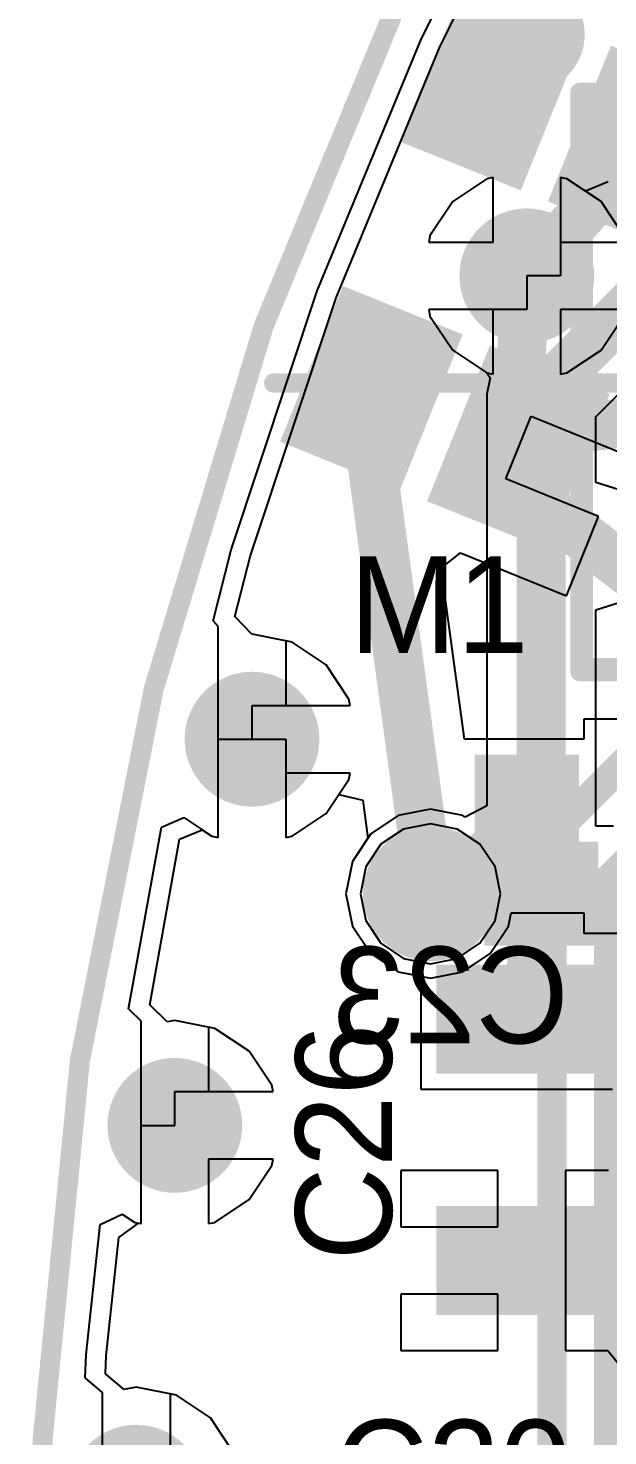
# Model space of a CAD drawing. Header units: millimetres. Extents: x 6 to 417, y 41 to 311.
# Drawn here: x 79.94 to 82.95, y 100.99 to 108.28 of the extents above; entities that cross this region are included whole.
import ezdxf

# ---------------------------------------------------------------- set-up
doc = ezdxf.new("R2010")
doc.units = ezdxf.units.MM
for name, color, linetype in [('BottomLayer', 5, 'Continuous'), ('BottomOverlay', 54, 'Continuous'), ('BottomPaste', 16, 'Continuous'), ('BottomSolder', 6, 'Continuous'), ('DrillDrawing', 1, 'Continuous'), ('KeepOutLayer', 6, 'Continuous'), ('Mechanical13', 56, 'Continuous'), ('Mechanical4', 56, 'Continuous'), ('MidLayer1', 16, 'Continuous'), ('MidLayer2', 76, 'Continuous'), ('MultiLayer', 9, 'Continuous'), ('TopLayer', 1, 'Continuous'), ('TopOverlay', 2, 'Continuous'), ('TopPaste', 8, 'Continuous'), ('TopSolder', 216, 'Continuous')]:
    doc.layers.add(name, color=color, linetype=linetype)

msp = doc.modelspace()

# ---------------------------------------------------------------- linework, layer by layer
at = {"layer": 'BottomLayer'}
for p, q in [((82.4156, 105.9487), (82.5467, 106.2732)), ((82.5467, 106.2732), (83.0279, 106.0788)), ((82.8968, 105.7543), (82.4156, 105.9487)), ((82.7304, 105.3426), (82.8968, 105.7543)), ((82.0807, 105.4866), (82.1809, 105.5646)), ((82.1809, 105.5646), (82.7304, 105.3426)), ((82.2012, 104.6), (82.0807, 105.4866)), ((83.1, 104.704), (82.821, 104.704)), ((82.821, 104.704), (82.821, 104.6)), ((80.925, 104.091), (80.925, 104.6)), ((80.925, 104.6), (81.275, 104.6)), ((81.275, 104.6), (81.275, 104.091)), ((82.821, 104.6), (82.2012, 104.6)), ((81.4846, 104.2154), (81.5503, 104.3138)), ((81.5503, 104.3138), (81.674, 104.2852)), ((81.674, 104.2852), (81.7008, 104.0878)), ((80.6301, 104.1447), (80.747, 104.1944)), ((80.747, 104.1944), (80.8919, 104.0975)), ((81.3081, 104.0975), (81.4846, 104.2154)), ((80.4602, 103.2032), (80.6301, 104.1447)), ((80.8919, 104.0975), (80.925, 104.091)), ((81.275, 104.091), (81.3081, 104.0975)), ((81.7008, 104.0878), (81.6205, 103.9675)), ((81.6205, 103.9675), (81.5872, 103.8)), ((81.5872, 103.8), (81.6205, 103.6325)), ((82.4295, 103.6325), (82.4429, 103.7)), ((82.4429, 103.7), (82.821, 103.7)), ((82.821, 103.7), (82.821, 103.596)), ((81.6205, 103.6325), (81.7154, 103.4904)), ((82.3346, 103.4904), (82.4295, 103.6325)), ((82.821, 103.596), (83.0671, 103.596)), ((81.7154, 103.4904), (81.8575, 103.3955)), ((82.1925, 103.3955), (82.3346, 103.4904)), ((81.8575, 103.3955), (82.025, 103.3622)), ((82.025, 103.3622), (82.1925, 103.3955)), ((80.525, 103.1396), (80.4602, 103.2032)), ((80.525, 102.6), (80.525, 103.1396)), ((80.9081, 103.1025), (80.875, 103.109)), ((80.875, 103.109), (80.875, 102.775)), ((81.0846, 102.9846), (80.9081, 103.1025)), ((81.2025, 102.8081), (81.0846, 102.9846)), ((81.209, 102.775), (81.2025, 102.8081)), ((80.875, 102.775), (81.209, 102.775)), ((80.525, 102.091), (80.525, 102.6)), ((81.209, 102.425), (80.875, 102.425)), ((80.875, 102.425), (80.875, 102.091)), ((81.0846, 102.2154), (81.2025, 102.3919)), ((81.2025, 102.3919), (81.209, 102.425)), ((80.9081, 102.0975), (81.0846, 102.2154)), ((80.2398, 101.4133), (80.3122, 102.0869)), ((80.3122, 102.0869), (80.4273, 102.1407)), ((80.4273, 102.1407), (80.4919, 102.0975)), ((80.4919, 102.0975), (80.525, 102.091)), ((80.875, 102.091), (80.9081, 102.0975)), ((80.2355, 101.2928), (80.2398, 101.4133)), ((80.325, 101.2166), (80.2355, 101.2928)), ((80.325, 100.7), (80.325, 101.2166)), ((80.7081, 101.2025), (80.675, 101.209)), ((80.675, 101.209), (80.675, 100.875)), ((80.8846, 101.0846), (80.7081, 101.2025)), ((81.0025, 100.9081), (80.8846, 101.0846))]:
    msp.add_line(p, q, dxfattribs=at)
at = {"layer": 'BottomLayer', "const_width": 0.254}
for points in [[(82.3461, 107.971), (82.8, 109.025)], [(82.525, 107), (82.95, 107.475)], [(82.475, 106.288), (82.525, 107)], [(81.675, 106.3741), (82.025, 103.8)], [(82.666, 106.1969), (83.566, 106.3)], [(82.6, 105.8153), (83.1043, 105.4297)], [(82.025, 103.8), (82.525, 104.15)]]:
    msp.add_lwpolyline(points, dxfattribs=at)
at = {"layer": 'BottomLayer'}
for points, const_width in [([(82.2826, 107.971, 1), (82.4096, 107.971, 1)], 0.127), ([(82.8865, 107.475, 1), (83.0135, 107.475, 1)], 0.127), ([(82.3853, 107, 1), (82.6647, 107, 1)], 0.2794), ([(82.4615, 107, 1), (82.5885, 107, 1)], 0.127), ([(82.4615, 107, 1), (82.5885, 107, 1)], 0.127), ([(81.6115, 106.3741, 1), (81.7385, 106.3741, 1)], 0.127), ([(82.4115, 106.288, 1), (82.5385, 106.288, 1)], 0.127), ([(82.6025, 106.1969, 1), (82.7295, 106.1969, 1)], 0.127), ([(82.5365, 105.8153, 1), (82.6635, 105.8153, 1)], 0.127), ([(80.9603, 104.6, 1), (81.2397, 104.6, 1)], 0.2794), ([(82.4615, 104.15, 1), (82.5885, 104.15, 1)], 0.127), ([(81.8853, 103.8, 1), (82.1647, 103.8, 1)], 0.2794), ([(81.9615, 103.8, 1), (82.0885, 103.8, 1)], 0.127), ([(81.9615, 103.8, 1), (82.0885, 103.8, 1)], 0.127), ([(80.5603, 102.6, 1), (80.8397, 102.6, 1)], 0.2794)]:
    msp.add_lwpolyline(points, format="xyb", close=True, dxfattribs=dict(at, const_width=const_width))
for points in [[(82.2371, 108.4087), (81.9636, 107.7318), (82.7285, 108.2101), (82.455, 107.5333)], [(82.9992, 108.1007), (82.7258, 107.4239), (83.4906, 107.9022), (83.2172, 107.2254)], [(81.61, 106.8566), (81.3365, 106.1797), (82.1014, 106.658), (81.8279, 105.9812)], [(82.3721, 106.5486), (82.0987, 105.8718), (82.8635, 106.3501), (82.5901, 105.6732)], [(82.725, 104.45), (82.325, 104.45), (82.725, 103.85), (82.325, 103.85)]]:
    msp.add_solid(points, dxfattribs=at)
at = {"layer": 'BottomPaste'}
for points in [[(82.2923, 108.2785), (82.0938, 107.7871), (82.5983, 108.1549), (82.3998, 107.6635)], [(83.0545, 107.9706), (82.856, 107.4791), (83.3605, 107.8469), (83.1619, 107.3555)], [(81.6653, 106.7264), (81.4667, 106.235), (81.9712, 106.6028), (81.7727, 106.1113)], [(82.4274, 106.4184), (82.2289, 105.927), (82.7334, 106.2948), (82.5348, 105.8034)], [(82.675, 104.4), (82.375, 104.4), (82.675, 103.9), (82.375, 103.9)]]:
    msp.add_solid(points, dxfattribs=at)
at = {"layer": 'BottomSolder', "const_width": 0.3494}
for points in [[(82.3503, 107, 1), (82.6997, 107, 1)], [(80.9253, 104.6, 1), (81.2747, 104.6, 1)], [(81.8503, 103.8, 1), (82.1997, 103.8, 1)], [(80.5253, 102.6, 1), (80.8747, 102.6, 1)], [(80.3253, 100.7, 1), (80.6747, 100.7, 1)]]:
    msp.add_lwpolyline(points, format="xyb", close=True, dxfattribs=at)
at = {"layer": 'BottomSolder'}
for points in [[(82.1984, 108.4998), (81.8725, 107.6931), (82.8196, 108.2488), (82.4937, 107.4422)], [(82.9606, 108.1919), (82.6346, 107.3852), (83.5818, 107.9409), (83.2559, 107.1342)], [(81.5713, 106.9477), (81.2454, 106.141), (82.1925, 106.6967), (81.8666, 105.89)], [(82.3335, 106.6398), (82.0076, 105.8331), (82.9547, 106.3888), (82.6288, 105.5821)], [(82.795, 104.52), (82.255, 104.52), (82.795, 103.78), (82.255, 103.78)]]:
    msp.add_solid(points, dxfattribs=at)
at = {"layer": 'DrillDrawing', "const_width": 0.1}
for points in [[(119.9857, 99, -39.996351), (119.9857, 101)], [(119.9819, 99, -39.98872), (119.9819, 101)]]:
    msp.add_lwpolyline(points, format="xyb", dxfattribs=at)
at = {"layer": 'DrillDrawing', "const_width": 0.1524}
for points in [[(82.4488, 107, 1), (82.6012, 107, 1)], [(81.0238, 104.6, 1), (81.1762, 104.6, 1)], [(81.9488, 103.8, 1), (82.1012, 103.8, 1)], [(80.6238, 102.6, 1), (80.7762, 102.6, 1)]]:
    msp.add_lwpolyline(points, format="xyb", close=True, dxfattribs=at)
at = {"layer": 'KeepOutLayer', "const_width": 0.1}
msp.add_lwpolyline([(119.9857, 99, -39.996351), (119.9857, 101)], format="xyb", dxfattribs=at)
at = {"layer": 'Mechanical13', "const_width": 0.1}
for points in [[(82.8, 107.95), (86.6, 107.95)], [(82.8, 104.95), (82.8, 107.95)], [(82.8, 104.95), (86.6, 104.95)]]:
    msp.add_lwpolyline(points, dxfattribs=at)
at = {"layer": 'Mechanical13', "const_width": 0.05}
for points in [[(82.775, 107.95, 1), (82.825, 107.95, 1)], [(82.775, 107.95, 1), (82.825, 107.95, 1)], [(82.775, 104.95, 1), (82.825, 104.95, 1)], [(82.775, 104.95, 1), (82.825, 104.95, 1)]]:
    msp.add_lwpolyline(points, format="xyb", close=True, dxfattribs=at)
at = {"layer": 'Mechanical4', "const_width": 0.1}
for points in [[(82.8188, 107.9202), (86.5788, 107.9202)], [(82.8188, 104.9702), (82.8188, 107.9202)], [(81.2128, 106.4452), (81.4628, 106.4452)], [(81.4628, 106.4452), (84.0028, 106.4452)], [(82.8188, 104.9702), (86.5788, 104.9702)]]:
    msp.add_lwpolyline(points, dxfattribs=at)
at = {"layer": 'Mechanical4', "const_width": 0.05}
for points in [[(82.7938, 107.9202, 1), (82.8438, 107.9202, 1)], [(82.7938, 107.9202, 1), (82.8438, 107.9202, 1)], [(81.1878, 106.4452, 1), (81.2378, 106.4452, 1)], [(81.4378, 106.4452, 1), (81.4878, 106.4452, 1)], [(81.4378, 106.4452, 1), (81.4878, 106.4452, 1)], [(82.7938, 104.9702, 1), (82.8438, 104.9702, 1)], [(82.7938, 104.9702, 1), (82.8438, 104.9702, 1)]]:
    msp.add_lwpolyline(points, format="xyb", close=True, dxfattribs=at)
at = {"layer": 'MidLayer1'}
for p, q in [((82.0743, 108.1864), (82.3853, 108.8079)), ((81.5359, 106.8868), (82.0743, 108.1864)), ((82.3169, 107.5025), (82.1404, 107.3846)), ((82.35, 107.509), (82.3169, 107.5025)), ((82.35, 107.175), (82.35, 107.509)), ((82.7331, 107.5025), (82.7, 107.509)), ((82.7, 107.509), (82.7, 107.175)), ((82.9096, 107.3846), (82.7331, 107.5025)), ((82.1404, 107.3846), (82.0225, 107.2081)), ((83.0275, 107.2081), (82.9096, 107.3846)), ((82.0225, 107.2081), (82.016, 107.175)), ((82.016, 107.175), (82.35, 107.175)), ((82.7, 107.175), (83.034, 107.175)), ((81.0917, 105.552), (81.5359, 106.8868)), ((82.35, 106.825), (82.016, 106.825)), ((82.016, 106.825), (82.0225, 106.7919)), ((82.35, 106.491), (82.35, 106.825)), ((83.034, 106.825), (82.7, 106.825)), ((82.7, 106.825), (82.7, 106.491)), ((82.0225, 106.7919), (82.1404, 106.6154)), ((82.9096, 106.6154), (83.0275, 106.7919)), ((82.1404, 106.6154), (82.3169, 106.4975)), ((82.7331, 106.4975), (82.9096, 106.6154)), ((82.3169, 106.4975), (82.35, 106.491)), ((82.7, 106.491), (82.7331, 106.4975)), ((81.0109, 105.2357), (81.0917, 105.552)), ((81.0983, 105.1435), (81.0109, 105.2357)), ((81.1, 105.1438), (81.0983, 105.1435)), ((81.3081, 105.1025), (81.1, 105.1438)), ((81.4846, 104.9846), (81.3081, 105.1025)), ((81.6025, 104.8081), (81.4846, 104.9846)), ((81.1, 104.6), (81.1, 104.775)), ((81.1, 104.775), (81.609, 104.775)), ((81.609, 104.775), (81.6025, 104.8081)), ((80.925, 104.091), (80.925, 104.6)), ((80.925, 104.6), (81.1, 104.6)), ((81.609, 104.425), (81.275, 104.425)), ((81.275, 104.425), (81.275, 104.091)), ((81.6025, 104.3919), (81.609, 104.425)), ((81.4846, 104.2154), (81.6025, 104.3919)), ((81.3081, 104.0975), (81.4846, 104.2154)), ((80.7244, 104.0817), (80.8413, 104.1313)), ((80.8413, 104.1313), (80.8919, 104.0975)), ((81.8863, 104.135), (81.7686, 104.0564)), ((82.025, 104.1626), (81.8863, 104.135)), ((82.1637, 104.135), (82.025, 104.1626)), ((82.2814, 104.0564), (82.1637, 104.135)), ((80.5698, 103.225), (80.7244, 104.0817)), ((80.8919, 104.0975), (80.925, 104.091)), ((81.275, 104.091), (81.3081, 104.0975)), ((81.7686, 104.0564), (81.69, 103.9387)), ((82.36, 103.9387), (82.2814, 104.0564)), ((81.69, 103.9387), (81.6624, 103.8)), ((82.3876, 103.8), (82.36, 103.9387)), ((81.6624, 103.8), (81.69, 103.6613)), ((82.36, 103.6613), (82.3876, 103.8)), ((81.69, 103.6613), (81.7686, 103.5436)), ((82.2814, 103.5436), (82.36, 103.6613)), ((81.7686, 103.5436), (81.8863, 103.465)), ((82.1637, 103.465), (82.2814, 103.5436)), ((81.8863, 103.465), (82.025, 103.4374)), ((82.025, 103.4374), (82.1637, 103.465)), ((80.6604, 103.136), (80.5698, 103.225)), ((80.7, 103.1439), (80.6604, 103.136)), ((80.9081, 103.1025), (80.7, 103.1439)), ((81.0846, 102.9846), (80.9081, 103.1025)), ((81.2025, 102.8081), (81.0846, 102.9846)), ((81.209, 102.775), (81.2025, 102.8081)), ((80.7, 102.6), (80.7, 102.775)), ((80.7, 102.775), (81.209, 102.775)), ((80.525, 102.091), (80.525, 102.6)), ((80.525, 102.6), (80.7, 102.6)), ((81.209, 102.425), (80.875, 102.425)), ((80.875, 102.425), (80.875, 102.091)), ((81.0846, 102.2154), (81.2025, 102.3919)), ((81.2025, 102.3919), (81.209, 102.425)), ((80.9081, 102.0975), (81.0846, 102.2154)), ((80.4095, 102.0184), (80.5118, 102.0936)), ((80.5118, 102.0936), (80.525, 102.091)), ((80.875, 102.091), (80.9081, 102.0975)), ((80.3436, 101.4059), (80.4095, 102.0184)), ((80.3403, 101.3136), (80.3436, 101.4059)), ((80.437, 101.2313), (80.3403, 101.3136)), ((80.5, 101.2438), (80.437, 101.2313)), ((80.7081, 101.2025), (80.5, 101.2438)), ((80.8846, 101.0846), (80.7081, 101.2025)), ((81.0025, 100.9081), (80.8846, 101.0846))]:
    msp.add_line(p, q, dxfattribs=at)
at = {"layer": 'MidLayer1', "const_width": 0.2794}
for points in [[(82.3853, 107, 1), (82.6647, 107, 1)], [(80.9603, 104.6, 1), (81.2397, 104.6, 1)], [(81.8853, 103.8, 1), (82.1647, 103.8, 1)], [(80.5603, 102.6, 1), (80.8397, 102.6, 1)]]:
    msp.add_lwpolyline(points, format="xyb", close=True, dxfattribs=at)
at = {"layer": 'MidLayer2', "const_width": 0.1524}
for points in [[(82.655, 104.1046), (90.025, 111.4746)], [(82.95, 103.875), (90.5, 111.425)], [(82.655, 97.612), (82.655, 104.1046)], [(82.95, 97.992), (82.95, 103.875)]]:
    msp.add_lwpolyline(points, dxfattribs=at)
at = {"layer": 'MidLayer2'}
for points, const_width in [([(82.3853, 107, 1), (82.6647, 107, 1)], 0.2794), ([(80.9603, 104.6, 1), (81.2397, 104.6, 1)], 0.2794), ([(82.6169, 104.1046, 1), (82.6931, 104.1046, 1)], 0.0762), ([(82.6169, 104.1046, 1), (82.6931, 104.1046, 1)], 0.0762), ([(81.8853, 103.8, 1), (82.1647, 103.8, 1)], 0.2794), ([(82.9119, 103.875, 1), (82.9881, 103.875, 1)], 0.0762), ([(82.9119, 103.875, 1), (82.9881, 103.875, 1)], 0.0762), ([(80.5603, 102.6, 1), (80.8397, 102.6, 1)], 0.2794)]:
    msp.add_lwpolyline(points, format="xyb", close=True, dxfattribs=dict(at, const_width=const_width))
at = {"layer": 'MultiLayer', "const_width": 0.2794}
for points in [[(82.3853, 107, 1), (82.6647, 107, 1)], [(80.9603, 104.6, 1), (81.2397, 104.6, 1)], [(81.8853, 103.8, 1), (82.1647, 103.8, 1)], [(80.5603, 102.6, 1), (80.8397, 102.6, 1)]]:
    msp.add_lwpolyline(points, format="xyb", close=True, dxfattribs=at)
at = {"layer": 'TopLayer'}
for p, q in [((81.9796, 108.2296), (82.2808, 108.8315)), ((81.4384, 106.9231), (81.9796, 108.2296)), ((82.3169, 107.5025), (82.1404, 107.3846)), ((82.35, 107.509), (82.3169, 107.5025)), ((82.35, 107.175), (82.35, 107.509)), ((82.7331, 107.5025), (82.7, 107.509)), ((82.7, 107.509), (82.7, 107)), ((82.8291, 107.4383), (82.7331, 107.5025)), ((82.9464, 107.4869), (82.8291, 107.4383)), ((82.1404, 107.3846), (82.0225, 107.2081)), ((82.0225, 107.2081), (82.016, 107.175)), ((82.016, 107.175), (82.35, 107.175)), ((82.7, 107), (82.525, 107)), ((82.525, 107), (82.525, 106.825)), ((80.9918, 105.5813), (81.4384, 106.9231)), ((82.525, 106.825), (82.016, 106.825)), ((82.016, 106.825), (82.0225, 106.7919)), ((82.0225, 106.7919), (82.1404, 106.6154)), ((82.8824, 106.2701), (83.3712, 106.7589)), ((82.1404, 106.6154), (82.3169, 106.4975)), ((82.3169, 106.4975), (82.3169, 106.4975)), ((82.3169, 106.4975), (82.3169, 106.4975)), ((82.3169, 106.4975), (82.3343, 106.4714)), ((82.3343, 106.4714), (82.3176, 106.3871)), ((82.3176, 106.3871), (82.3176, 106.3871)), ((82.3176, 106.3871), (82.3176, 104.2557)), ((82.8824, 105.9294), (82.8824, 106.2701)), ((83.004, 105.8925), (82.8824, 105.9294)), ((80.8979, 105.2132), (80.9918, 105.5813)), ((82.8824, 105.2706), (83.004, 105.3075)), ((80.925, 105.1846), (80.8979, 105.2132)), ((82.8824, 104.15), (82.8824, 105.2706)), ((80.925, 104.6), (80.925, 105.1846)), ((81.3081, 105.1025), (81.275, 105.109)), ((81.275, 105.109), (81.275, 104.775)), ((81.4846, 104.9846), (81.3081, 105.1025)), ((81.6025, 104.8081), (81.4846, 104.9846)), ((81.275, 104.775), (81.609, 104.775)), ((81.609, 104.775), (81.6025, 104.8081)), ((80.925, 104.091), (80.925, 104.6)), ((81.609, 104.425), (81.275, 104.425)), ((81.275, 104.425), (81.275, 104.091)), ((81.6025, 104.3919), (81.609, 104.425)), ((81.4846, 104.2154), (81.6025, 104.3919)), ((80.6301, 104.1447), (80.747, 104.1944)), ((80.747, 104.1944), (80.8919, 104.0975)), ((81.3081, 104.0975), (81.4846, 104.2154)), ((81.8575, 104.2045), (81.7154, 104.1096)), ((82.025, 104.2378), (81.8575, 104.2045)), ((82.1925, 104.2045), (82.025, 104.2378)), ((82.2056, 104.1958), (82.1925, 104.2045)), ((82.3176, 104.2557), (82.2056, 104.1958)), ((80.4602, 103.2032), (80.6301, 104.1447)), ((82.975, 104.15), (82.8824, 104.15)), ((80.8919, 104.0975), (80.925, 104.091)), ((81.275, 104.091), (81.3081, 104.0975)), ((81.7154, 104.1096), (81.6205, 103.9675)), ((81.6205, 103.9675), (81.5872, 103.8)), ((81.5872, 103.8), (81.6205, 103.6325)), ((81.6205, 103.6325), (81.7154, 103.4904)), ((81.7154, 103.4904), (81.8575, 103.3955)), ((81.8575, 103.3955), (81.975, 103.3721)), ((81.975, 103.3721), (81.975, 102.7875)), ((80.525, 103.1396), (80.4602, 103.2032)), ((80.525, 102.6), (80.525, 103.1396)), ((80.9081, 103.1025), (80.875, 103.109)), ((80.875, 103.109), (80.875, 102.775)), ((81.0846, 102.9846), (80.9081, 103.1025)), ((81.2025, 102.8081), (81.0846, 102.9846)), ((81.209, 102.775), (81.2025, 102.8081)), ((80.875, 102.775), (81.209, 102.775)), ((81.975, 102.7875), (82.9689, 102.7875)), ((80.525, 102.091), (80.525, 102.6)), ((81.209, 102.425), (80.875, 102.425)), ((80.875, 102.425), (80.875, 102.091)), ((81.0846, 102.2154), (81.2025, 102.3919)), ((81.2025, 102.3919), (81.209, 102.425)), ((82.375, 102.3665), (81.871, 102.3665)), ((81.871, 102.3665), (81.871, 102.075)), ((82.375, 102.075), (82.375, 102.3665)), ((82.949, 102.3665), (82.725, 102.3665)), ((82.725, 102.3665), (82.725, 101.9)), ((80.9081, 102.0975), (81.0846, 102.2154)), ((80.2398, 101.4133), (80.3122, 102.0869)), ((80.3122, 102.0869), (80.4273, 102.1407)), ((80.4273, 102.1407), (80.4919, 102.0975)), ((80.4919, 102.0975), (80.525, 102.091)), ((80.875, 102.091), (80.9081, 102.0975)), ((81.871, 102.075), (82.375, 102.075)), ((82.725, 101.9), (82.725, 101.4335)), ((82.375, 101.725), (81.871, 101.725)), ((81.871, 101.725), (81.871, 101.4335)), ((82.375, 101.4335), (82.375, 101.725)), ((81.871, 101.4335), (82.375, 101.4335)), ((82.725, 101.4335), (82.9442, 101.4335)), ((82.9442, 101.4335), (83.0248, 101.3353)), ((80.2355, 101.2928), (80.2398, 101.4133)), ((80.325, 101.2166), (80.2355, 101.2928)), ((80.325, 100.7), (80.325, 101.2166)), ((80.7081, 101.2025), (80.675, 101.209)), ((80.675, 101.209), (80.675, 100.875)), ((80.8846, 101.0846), (80.7081, 101.2025)), ((81.0025, 100.9081), (80.8846, 101.0846))]:
    msp.add_line(p, q, dxfattribs=at)
at = {"layer": 'TopLayer', "const_width": 0.254}
for points in [[(82.6, 106.3871), (83.465, 107.2521)], [(82.6, 103.8), (82.6, 106.3871)], [(82.025, 103.8), (82.6, 103.8)], [(82.55, 103.75), (82.6, 103.8)], [(82.55, 103.15), (82.55, 103.75)], [(82.55, 101.907), (84.25, 101.907)]]:
    msp.add_lwpolyline(points, dxfattribs=at)
at = {"layer": 'TopLayer'}
for points, const_width in [([(82.3853, 107, 1), (82.6647, 107, 1)], 0.2794), ([(82.5365, 106.3871, 1), (82.6635, 106.3871, 1)], 0.127), ([(82.5365, 106.3871, 1), (82.6635, 106.3871, 1)], 0.127), ([(80.9603, 104.6, 1), (81.2397, 104.6, 1)], 0.2794), ([(81.8853, 103.8, 1), (82.1647, 103.8, 1)], 0.2794), ([(81.9615, 103.8, 1), (82.0885, 103.8, 1)], 0.127), ([(82.5365, 103.8, 1), (82.6635, 103.8, 1)], 0.127), ([(82.5365, 103.8, 1), (82.6635, 103.8, 1)], 0.127), ([(82.5365, 103.8, 1), (82.6635, 103.8, 1)], 0.127), ([(82.4865, 103.75, 1), (82.6135, 103.75, 1)], 0.127), ([(82.4865, 103.75, 1), (82.6135, 103.75, 1)], 0.127), ([(82.4865, 103.15, 1), (82.6135, 103.15, 1)], 0.127), ([(80.5603, 102.6, 1), (80.8397, 102.6, 1)], 0.2794), ([(82.4865, 101.907, 1), (82.6135, 101.907, 1)], 0.127)]:
    msp.add_lwpolyline(points, format="xyb", close=True, dxfattribs=dict(at, const_width=const_width))
for points in [[(82.375, 103.6), (82.825, 103.6), (82.375, 104), (82.825, 104)], [(82.125, 103.3625), (82.125, 102.9375), (82.975, 103.3625), (82.975, 102.9375)], [(82.125, 102.1125), (82.125, 101.6875), (82.975, 102.1125), (82.975, 101.6875)]]:
    msp.add_solid(points, dxfattribs=at)
at = {"layer": 'TopOverlay'}
for points, const_width in [([(82.675, 108.25, 1), (82.375, 108.25, 1)], 0.3), ([(82.3, 108.25, 1), (82.45, 108.25, 1)], 0.15), ([(82.6, 108.25, 1), (82.75, 108.25, 1)], 0.15), ([(82.775, 107.95, 1), (82.825, 107.95, 1)], 0.05), ([(82.775, 107.95, 1), (82.825, 107.95, 1)], 0.05), ([(82.775, 104.95, 1), (82.825, 104.95, 1)], 0.05), ([(82.775, 104.95, 1), (82.825, 104.95, 1)], 0.05)]:
    msp.add_lwpolyline(points, format="xyb", close=True, dxfattribs=dict(at, const_width=const_width))
at = {"layer": 'TopOverlay', "const_width": 0.1}
for points in [[(82.8, 107.95), (86.6, 107.95)], [(82.8, 104.95), (82.8, 107.95)], [(82.8, 104.95), (86.6, 104.95)]]:
    msp.add_lwpolyline(points, dxfattribs=at)
at = {"layer": 'TopPaste'}
for points in [[(82.425, 103.65), (82.775, 103.65), (82.425, 103.95), (82.775, 103.95)], [(82.175, 103.3125), (82.175, 102.9875), (82.925, 103.3125), (82.925, 102.9875)], [(82.175, 102.0625), (82.175, 101.7375), (82.925, 102.0625), (82.925, 101.7375)]]:
    msp.add_solid(points, dxfattribs=at)
at = {"layer": 'TopSolder', "const_width": 0.3494}
for points in [[(82.3503, 107, 1), (82.6997, 107, 1)], [(80.9253, 104.6, 1), (81.2747, 104.6, 1)], [(81.8503, 103.8, 1), (82.1997, 103.8, 1)], [(80.5253, 102.6, 1), (80.8747, 102.6, 1)], [(80.3253, 100.7, 1), (80.6747, 100.7, 1)]]:
    msp.add_lwpolyline(points, format="xyb", close=True, dxfattribs=at)
at = {"layer": 'TopSolder'}
for points in [[(82.305, 103.53), (82.895, 103.53), (82.305, 104.07), (82.895, 104.07)], [(82.055, 103.4325), (82.055, 102.8675), (83.045, 103.4325), (83.045, 102.8675)], [(82.055, 102.1825), (82.055, 101.6175), (83.045, 102.1825), (83.045, 101.6175)]]:
    msp.add_solid(points, dxfattribs=at)

# ---------------------------------------------------------------- texts
at = {"layer": 'BottomOverlay', "text_generation_flag": 2}
msp.add_text('C23', height=0.5, rotation=360, dxfattribs=at).set_placement((82.7438, 103.025))
at = {"layer": 'TopOverlay'}
msp.add_text('M1', height=0.5, dxfattribs=at).set_placement((81.605, 105.047))
for s, rotation, p in [('C26', 90, (81.825, 101.9)), ('C20', 360, (81.5289, 100.575))]:
    msp.add_text(s, height=0.5, rotation=rotation, dxfattribs=at).set_placement(p)

doc.saveas('drawing.dxf')
